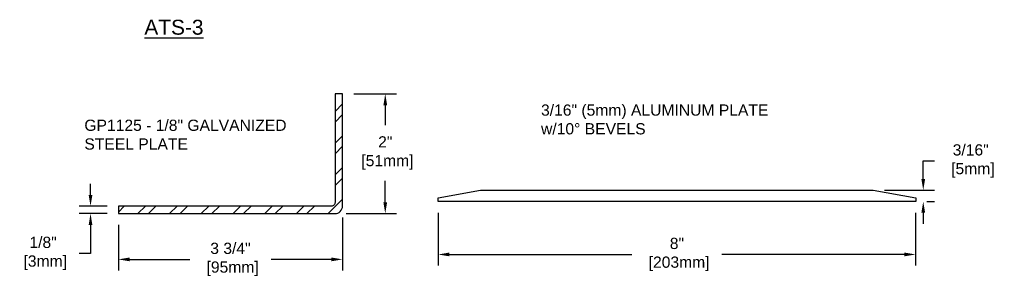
# Model space of a CAD drawing. Header units: inches. Extents: x -2.4 to 38.5, y -1.1 to 8.4.
# Drawn here: x 22.24 to 38.53, y 2.33 to 6.78 of the extents above; entities that cross this region are included whole.
import ezdxf

# ---------------------------------------------------------------- set-up
doc = ezdxf.new("R2010")
doc.units = ezdxf.units.IN
doc.header["$MEASUREMENT"] = 0
for name, color, linetype in [('Dimensions', 3, 'Continuous'), ('Metals', 7, 'Continuous'), ('Text', 2, 'Continuous')]:
    doc.layers.add(name, color=color, linetype=linetype)
doc.styles.add('Arial', font='arial.ttf')
doc.dimstyles.new('Arial', dxfattribs={"dimtxt": 0.1875, "dimasz": 0.1875, "dimexe": 0.1875, "dimexo": 0.1875, "dimgap": 0.1875, "dimtad": 0, "dimtih": 1, "dimtoh": 1, "dimdec": 4, "dimzin": 0, "dimdsep": 46, "dimlunit": 4, "dimtxsty": 'Arial', "dimcen": 0.1875, "dimadec": 0, "dimazin": 0, "dimtfac": 1, "dimtdec": 4, "dimtofl": 0, "dimtmove": 0, "dimatfit": 3, "dimfxl": 0, "dimfrac": 2, "dimtolj": 1, "dimtzin": 0, "dimarcsym": 0})

# ---------------------------------------------------------------- blocks, each defined once
blk = doc.blocks.new('cp1125')
h = blk.add_hatch()
h.set_pattern_fill('ANSI32', color=256, style=0)
h.paths.add_polyline_path([(4.128, 21.844, 0.414214), (4.253, 21.969), (4.253, 23.844), (4.128, 23.844), (4.128, 22.031, -0.414214), (4.065, 21.969), (0.503, 21.969), (0.503, 21.844)])
blk.add_lwpolyline([(0.503, 21.969), (0.503, 21.844), (4.128, 21.844, 0.414214), (4.253, 21.969), (4.253, 23.844), (4.128, 23.844), (4.128, 22.031, -0.414214), (4.065, 21.969)], format="xyb", close=True)
blk = doc.blocks.new('316alumplt')
blk.add_lwpolyline([(3.377, 20.767), (3.377, 20.83), (4.086, 20.955), (10.656, 20.955), (11.365, 20.83), (11.365, 20.767)], close=True)
blk = doc.blocks.new('*D15')
at = {"layer": 'Defpoints', "color": 0}
for p in [(29.243, 3.738), (37.231, 3.738), (37.231, 2.853)]:
    blk.add_point(p, dxfattribs=at)
at = {"layer": 'Dimensions', "color": 0, "lineweight": -2}
for p, q in [((29.243, 3.55), (29.243, 2.666)), ((37.231, 3.55), (37.231, 2.666)), ((29.431, 2.853), (32.485, 2.853)), ((37.043, 2.853), (33.989, 2.853))]:
    blk.add_line(p, q, dxfattribs=at)
at = {"layer": 'Dimensions', "color": 0}
for points in [[(29.431, 2.885), (29.431, 2.822), (29.243, 2.853)], [(37.043, 2.885), (37.043, 2.822), (37.231, 2.853)]]:
    blk.add_solid(points, dxfattribs=at)
at = {"layer": 'Dimensions', "color": 0, "insert": (33.237, 2.853), "char_height": 0.1875, "attachment_point": 5, "style": 'Arial'}
blk.add_mtext('\\A1;8"\\P [203mm]', dxfattribs=at)
blk = doc.blocks.new('*D16')
at = {"layer": 'Defpoints', "color": 0}
for p in [(36.522, 3.925), (37.231, 3.738), (37.358, 3.738)]:
    blk.add_point(p, dxfattribs=at)
at = {"layer": 'Dimensions', "color": 0, "lineweight": -2}
for p, q in [((37.358, 4.113), (37.358, 4.416)), ((37.358, 4.416), (37.545, 4.416)), ((36.709, 3.925), (37.545, 3.925)), ((37.418, 3.738), (37.545, 3.738)), ((37.358, 3.55), (37.358, 3.363))]:
    blk.add_line(p, q, dxfattribs=at)
at = {"layer": 'Dimensions', "color": 0}
for points in [[(37.327, 4.113), (37.389, 4.113), (37.358, 3.925)], [(37.327, 3.55), (37.389, 3.55), (37.358, 3.738)]]:
    blk.add_solid(points, dxfattribs=at)
at = {"layer": 'Dimensions', "color": 0, "insert": (38.152, 4.416), "char_height": 0.1875, "attachment_point": 5, "style": 'Arial'}
blk.add_mtext('\\A1;3/16"\\P [5mm]', dxfattribs=at)
blk = doc.blocks.new('*D17')
at = {"layer": 'Defpoints', "color": 0}
for p in [(23.426, 3.661), (23.892, 3.661), (23.892, 3.536)]:
    blk.add_point(p, dxfattribs=at)
at = {"layer": 'Dimensions', "color": 0, "lineweight": -2}
for p, q in [((23.426, 3.848), (23.426, 4.036)), ((23.704, 3.661), (23.238, 3.661)), ((23.704, 3.536), (23.238, 3.536)), ((23.426, 3.348), (23.426, 2.871)), ((23.426, 2.871), (23.238, 2.871))]:
    blk.add_line(p, q, dxfattribs=at)
at = {"layer": 'Dimensions', "color": 0}
for points in [[(23.395, 3.848), (23.457, 3.848), (23.426, 3.661)], [(23.395, 3.348), (23.457, 3.348), (23.426, 3.536)]]:
    blk.add_solid(points, dxfattribs=at)
at = {"layer": 'Dimensions', "color": 0, "insert": (22.632, 2.871), "char_height": 0.1875, "attachment_point": 5, "style": 'Arial'}
blk.add_mtext('\\A1;1/8"\\P [3mm]', dxfattribs=at)
blk = doc.blocks.new('*D18')
at = {"layer": 'Defpoints', "color": 0}
for p in [(27.642, 3.661), (23.892, 3.536), (23.892, 2.771)]:
    blk.add_point(p, dxfattribs=at)
at = {"layer": 'Dimensions', "color": 0, "lineweight": -2}
for p, q in [((27.642, 3.473), (27.642, 2.583)), ((23.892, 3.348), (23.892, 2.583)), ((24.079, 2.771), (25.087, 2.771)), ((27.454, 2.771), (26.446, 2.771))]:
    blk.add_line(p, q, dxfattribs=at)
at = {"layer": 'Dimensions', "color": 0}
for points in [[(24.079, 2.802), (24.079, 2.739), (23.892, 2.771)], [(27.454, 2.802), (27.454, 2.739), (27.642, 2.771)]]:
    blk.add_solid(points, dxfattribs=at)
at = {"layer": 'Dimensions', "color": 0, "insert": (25.767, 2.771), "char_height": 0.1875, "attachment_point": 5, "style": 'Arial'}
blk.add_mtext('\\A1;3 3/4"\\P [95mm]', dxfattribs=at)
blk = doc.blocks.new('*D19')
at = {"layer": 'Defpoints', "color": 0}
for p in [(27.642, 5.536), (28.357, 5.536), (27.517, 3.536)]:
    blk.add_point(p, dxfattribs=at)
at = {"layer": 'Dimensions', "color": 0, "lineweight": -2}
for p, q in [((27.829, 5.536), (28.544, 5.536)), ((28.357, 5.348), (28.357, 5.015)), ((28.357, 3.723), (28.357, 4.086)), ((27.704, 3.536), (28.544, 3.536))]:
    blk.add_line(p, q, dxfattribs=at)
at = {"layer": 'Dimensions', "color": 0}
for points in [[(28.326, 5.348), (28.388, 5.348), (28.357, 5.536)], [(28.326, 3.723), (28.388, 3.723), (28.357, 3.536)]]:
    blk.add_solid(points, dxfattribs=at)
at = {"layer": 'Dimensions', "color": 0, "insert": (28.357, 4.55), "char_height": 0.1875, "attachment_point": 5, "style": 'Arial'}
blk.add_mtext('\\A1;2"\\P [51mm]', dxfattribs=at)

msp = doc.modelspace()

# ---------------------------------------------------------------- block references
at = {"layer": 'Metals'}
for name, p in [('cp1125', (23.38894, -18.308)), ('316alumplt', (25.86623, -17.02979))]:
    msp.add_blockref(name, p, dxfattribs=at)

# ---------------------------------------------------------------- texts
at = {"layer": 'Text', "insert": (24.32653, 6.77595), "char_height": 0.25, "width": 1.6015625, "attachment_point": 1, "style": 'Arial'}
msp.add_mtext('{\\LATS-3}', dxfattribs=at)
at = {"layer": 'Text', "char_height": 0.1875, "attachment_point": 4, "style": 'Arial'}
for s, insert in [('3/16" (5mm) ALUMINUM PLATE\\Pw/10° BEVELS', (30.96337, 5.10851)), ('{\\fArial|b0|i0|c0|p34;GP1125 - 1/8" GALVANIZED\\PSTEEL PLATE}', (23.3227, 4.85437))]:
    msp.add_mtext(s, dxfattribs=dict(at, insert=insert))

# ---------------------------------------------------------------- dimensions: what is measured, and where the dimension line sits
at = {"layer": 'Dimensions'}
for base, p1, p2, picture, middle in [((28.35681, 5.53554), (27.51659, 3.53554), (27.64159, 5.53554), '*D19', (28.35681, 4.55049)), ((37.35798, 3.73763), (36.52189, 3.92513), (37.2308, 3.73763), '*D16', (38.15216, 4.4158)), ((23.42584, 3.66054), (23.89159, 3.53554), (23.89159, 3.66054), '*D17', (22.63165, 2.87058))]:
    dim = msp.add_linear_dim(base=base, p1=p1, p2=p2, angle=90, dimstyle='Arial', override={"dimpost": '\\X'}, dxfattribs=at)
    dim.commit()
    dim.dimension.update_dxf_attribs({"geometry": picture, "text_midpoint": middle, "dimtype": 160})
for base, p1, p2, picture, middle in [((23.89159, 2.7706), (27.64159, 3.66054), (23.89159, 3.53554), '*D18', (25.76659, 2.7706)), ((37.2308, 2.85335), (29.2433, 3.73763), (37.2308, 3.73763), '*D15', (33.23705, 2.85335))]:
    dim = msp.add_linear_dim(base=base, p1=p1, p2=p2, dimstyle='Arial', override={"dimpost": '\\X'}, dxfattribs=at)
    dim.commit()
    dim.dimension.update_dxf_attribs({"geometry": picture, "text_midpoint": middle, "dimtype": 160})

doc.saveas('drawing.dxf')
